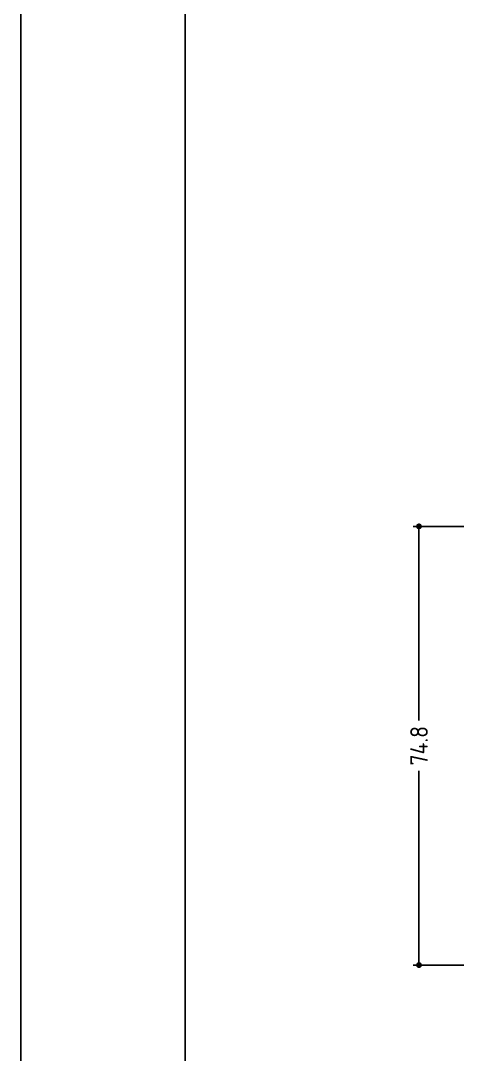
# Model space of a CAD drawing. Header units: millimetres. Extents: x 415 to 4125, y 1522 to 2116.
# Drawn here: x 2764.6 to 2839, y 1763.4 to 1939.6 of the extents above; entities that cross this region are included whole.
import ezdxf

# ---------------------------------------------------------------- set-up
doc = ezdxf.new("R2010")
doc.units = ezdxf.units.MM
doc.layers.add('AM_5', color=3, linetype='Continuous', lineweight=25)
doc.layers.add('Cont3', color=70, linetype='Continuous', lineweight=18)
doc.layers.add('BOUND_EXT', color=30, linetype='Continuous', plot=False)
doc.styles.add('HBS_DIMTEXTSTYLE', font='isocp.shx')
doc.dimstyles.new('HBS_Cata_1-1', dxfattribs={"dimtxt": 3, "dimasz": 1, "dimexe": 1, "dimexo": 2, "dimgap": 1, "dimtad": 0, "dimtoh": 1, "dimdec": 1, "dimdsep": 46, "dimtxsty": 'HBS_DIMTEXTSTYLE', "dimblk": 'DOT', "dimcen": 0, "dimclrd": 256, "dimclre": 256, "dimclrt": 2, "dimadec": 0, "dimazin": 2, "dimtp": 0.1, "dimtm": 0.1, "dimtfac": 0.7, "dimtdec": 1, "dimtmove": 0, "dimatfit": 3, "dimldrblk": 'NONE', "dimfxl": 1, "dimlwd": -1, "dimlwe": -1, "dimarcsym": 1})

# ---------------------------------------------------------------- blocks, each defined once
blk = doc.blocks.new('_Dot')
at = {"color": 0, "linetype": 'ByBlock', "lineweight": -2}
blk.add_line((-0.5, 0), (-1, 0), dxfattribs=at)
at = {"color": 0, "linetype": 'ByBlock', "const_width": 0.5}
blk.add_lwpolyline([(-0.25, 0, 1), (0.25, 0, 1)], format="xyb", close=True, dxfattribs=at)
blk = doc.blocks.new('*D353')
at = {"layer": 'AM_5', "transparency": 16777216}
for p, q in [((2852.45, 1853.41), (2831.45, 1853.41)), ((2832.45, 1852.41), (2832.45, 1820.31)), ((2832.45, 1779.61), (2832.45, 1811.71)), ((2852.45, 1778.61), (2831.45, 1778.61))]:
    blk.add_line(p, q, dxfattribs=at)
at = {"layer": 'Defpoints', "color": 0, "transparency": 16777216}
for p in [(2854.45, 1853.41), (2832.45, 1778.61), (2854.45, 1778.61)]:
    blk.add_point(p, dxfattribs=at)
at = {"layer": 'AM_5', "transparency": 16777216}
for p, rotation in [((2832.45, 1853.41), 90), ((2832.45, 1778.61), 270)]:
    blk.add_blockref('_Dot', p, dxfattribs=dict(at, rotation=rotation))
at = {"layer": 'AM_5', "color": 2, "transparency": 16777216, "insert": (2832.45, 1816.01), "char_height": 3, "attachment_point": 5, "rotation": 90, "style": 'HBS_DIMTEXTSTYLE'}
blk.add_mtext('74.8', dxfattribs=at)
blk = doc.blocks.new('_None')
blk = doc.blocks.new('$$_EX')
at = {"layer": 'BOUND_EXT'}
blk.add_line((0, 297), (0, 0), dxfattribs=at)

msp = doc.modelspace()

# ---------------------------------------------------------------- linework, layer by layer
at = {"layer": 'BOUND_EXT'}
msp.add_line((2792.612, 1521.86), (2792.612, 2115.86), dxfattribs=at)

# ---------------------------------------------------------------- block references
at = {"layer": 'Cont3', "xscale": 2, "yscale": 2, "zscale": 2}
msp.add_blockref('$$_EX', (2764.612, 1521.86), dxfattribs=at)

# ---------------------------------------------------------------- dimensions: what is measured, and where the dimension line sits
at = {"layer": 'AM_5'}
dim = msp.add_linear_dim(base=(2832.446, 1778.61), p1=(2854.446, 1853.41), p2=(2854.446, 1778.61), angle=90, dimstyle='HBS_Cata_1-1', override={"dimtol": 0, "dimlim": 0, "dimtp": 0.1, "dimtm": 0.1, "dimtfac": 0.71, "dimtdec": 1, "dimtolj": 0, "dimtzin": 8}, dxfattribs=at)
dim.commit()
dim.dimension.update_dxf_attribs({"geometry": '*D353', "text_midpoint": (2832.446, 1816.01)})

doc.saveas('drawing.dxf')
